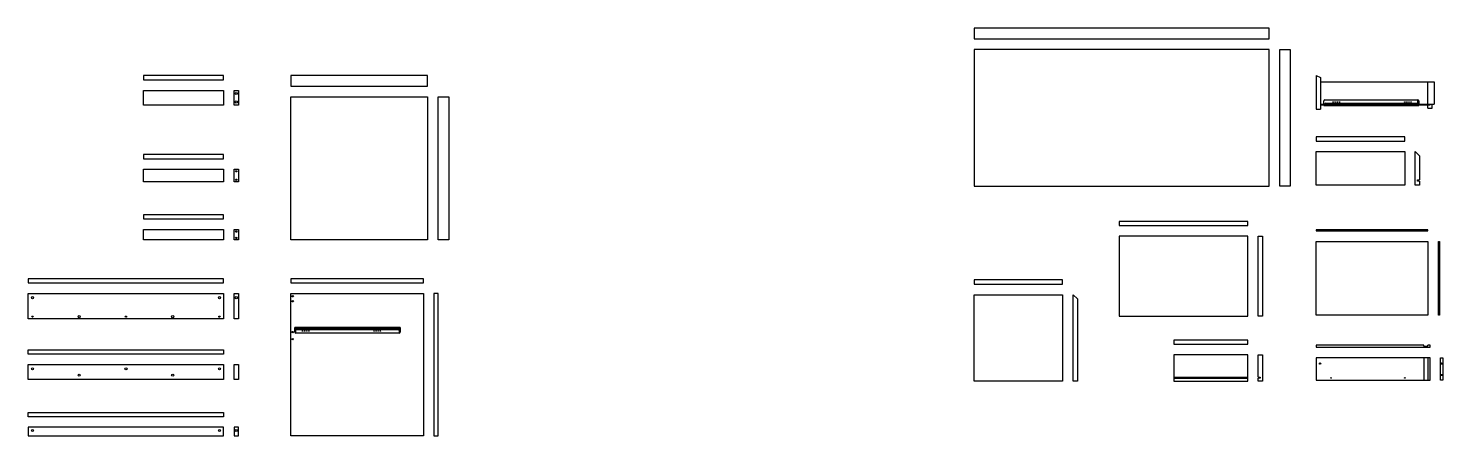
# Model space of a CAD drawing. Header units: inches. Extents: x -88 to 1416, y 266 to 857.
# Drawn here: x 744 to 1416, y 429 to 622 of the extents above; entities that cross this region are included whole.
import ezdxf

# ---------------------------------------------------------------- set-up
doc = ezdxf.new("R2010")
doc.units = ezdxf.units.IN
doc.header["$MEASUREMENT"] = 0

msp = doc.modelspace()

# ---------------------------------------------------------------- linework, layer by layer
for p, q in [((1355.52, 599.66), (1357.52, 598.66)), ((1357.52, 598.66), (1357.52, 583.66)), ((1357.52, 596.66), (1411.52, 596.66)), ((1408.52, 586.06), (1408.52, 596.66)), ((1411.52, 596.66), (1411.52, 586.06)), ((1357.52, 586.06), (1359.12, 586.06)), ((1357.52, 585.66), (1359.12, 585.66)), ((1359.12, 585.36), (1359.12, 587.56)), ((1360.12, 586.46), (1359.12, 585.66)), ((1359.12, 585.36), (1404.12, 585.36)), ((1359.62, 588.06), (1403.62, 588.06)), ((1359.62, 586.06), (1403.62, 586.06)), ((1360.12, 586.46), (1403.62, 586.46)), ((1404.12, 587.56), (1403.62, 587.56)), ((1403.62, 587.56), (1403.62, 585.36)), ((1404.12, 587.56), (1404.12, 585.36)), ((1404.12, 586.06), (1411.52, 586.06)), ((1404.12, 585.66), (1409.52, 585.66)), ((1408.52, 584.18), (1408.52, 585.66)), ((1408.52, 584.18), (1410.52, 584.18)), ((1409.52, 585.66), (1409.52, 586.06)), ((1410.52, 584.18), (1410.52, 586.06)), ((1355.52, 583.66), (1357.52, 583.66)), ((1403.52, 549.55), (1403.52, 550.05)), ((1403.52, 550.05), (1404.52, 550.05)), ((1404.52, 549.55), (1403.52, 549.55)), ((870.81, 477.89), (870.81, 480.09)), ((920.81, 480.09), (870.81, 480.09)), ((870.81, 477.89), (871.31, 477.89)), ((871.31, 477.89), (871.31, 480.09)), ((920.31, 479.39), (871.31, 479.39)), ((919.81, 478.99), (871.31, 478.99)), ((920.31, 477.39), (871.31, 477.39)), ((919.81, 478.99), (920.81, 479.79)), ((920.31, 479.39), (920.31, 477.89)), ((920.31, 477.89), (920.81, 477.89)), ((920.81, 480.09), (920.81, 477.89)), ((1406.52, 471.21), (1406.52, 471.71)), ((1406.52, 471.21), (1408.52, 471.21)), ((1408.52, 471.21), (1408.52, 471.71)), ((1406.52, 465.71), (1406.52, 455.11)), ((1408.52, 465.71), (1408.52, 455.11)), ((1287.96, 456.49), (1322.96, 456.49)), ((1327.96, 456.49), (1328.96, 456.49)), ((1328.96, 456.49), (1328.96, 455.99)), ((1287.96, 455.99), (1322.96, 455.99)), ((1328.96, 455.99), (1327.96, 455.99))]:
    msp.add_line(p, q)
for points in [[(1193.16, 617.05), (1333.16, 617.05), (1333.16, 622.05), (1193.16, 622.05)], [(1338.16, 612.05), (1343.16, 612.05), (1343.16, 547.05), (1338.16, 547.05)], [(798.99, 597.57), (836.99, 597.57), (836.99, 599.57), (798.99, 599.57)], [(868.81, 594.57), (933.81, 594.57), (933.81, 599.57), (868.81, 599.57)], [(798.99, 592.57), (836.99, 592.57), (836.99, 585.57), (798.99, 585.57)], [(841.99, 592.57), (843.99, 592.57), (843.99, 585.57), (841.99, 585.57)], [(868.81, 589.57), (933.81, 589.57), (933.81, 521.57), (868.81, 521.57)], [(938.81, 589.57), (943.81, 589.57), (943.81, 521.57), (938.81, 521.57)], [(1355.52, 568.55), (1397.52, 568.55), (1397.52, 570.55), (1355.52, 570.55)], [(798.99, 560.16), (836.99, 560.16), (836.99, 562.16), (798.99, 562.16)], [(1355.52, 563.55), (1397.52, 563.55), (1397.52, 547.55), (1355.52, 547.55)], [(798.99, 555.16), (836.99, 555.16), (836.99, 549.16), (798.99, 549.16)], [(841.99, 555.16), (843.99, 555.16), (843.99, 549.16), (841.99, 549.16)], [(798.99, 531.57), (836.99, 531.57), (836.99, 533.57), (798.99, 533.57)], [(1261.96, 528.39), (1322.96, 528.39), (1322.96, 530.39), (1261.96, 530.39)], [(798.99, 526.57), (836.99, 526.57), (836.99, 521.57), (798.99, 521.57)], [(841.99, 526.57), (843.99, 526.57), (843.99, 521.57), (841.99, 521.57)], [(1355.52, 525.89), (1408.52, 525.89), (1408.52, 526.39), (1355.52, 526.39)], [(1322.96, 523.39), (1261.96, 523.39), (1261.96, 485.39), (1322.96, 485.39)], [(1327.96, 523.39), (1329.96, 523.39), (1329.96, 485.39), (1327.96, 485.39)], [(1408.52, 520.89), (1408.52, 485.89), (1355.52, 485.89), (1355.52, 520.89)], [(1413.52, 520.89), (1414.02, 520.89), (1414.02, 485.89), (1413.52, 485.89)], [(744.29, 501.19), (836.99, 501.19), (836.99, 503.19), (744.29, 503.19)], [(868.81, 501.19), (931.81, 501.19), (931.81, 503.19), (868.81, 503.19)], [(1193.16, 500.61), (1235.16, 500.61), (1235.16, 502.61), (1193.16, 502.61)], [(744.29, 496.19), (836.99, 496.19), (836.99, 484.19), (744.29, 484.19)], [(841.99, 496.19), (843.99, 496.19), (843.99, 484.19), (841.99, 484.19)], [(868.81, 496.19), (931.81, 496.19), (931.81, 428.69), (868.81, 428.69)], [(936.81, 428.69), (938.81, 428.69), (938.81, 496.19), (936.81, 496.19)], [(1193.16, 495.61), (1235.16, 495.61), (1235.16, 454.61), (1193.16, 454.61)], [(1240.16, 495.61), (1242.16, 493.61), (1242.16, 454.61), (1240.16, 454.61)], [(1287.96, 472.09), (1322.96, 472.09), (1322.96, 474.09), (1287.96, 474.09)], [(836.99, 467.44), (744.29, 467.44), (744.29, 469.44), (836.99, 469.44)], [(1287.96, 454.61), (1322.96, 454.61), (1322.96, 467.09), (1287.96, 467.09)], [(1355.52, 455.11), (1409.52, 455.11), (1409.52, 465.71), (1355.52, 465.71)], [(1414.52, 465.71), (1415.52, 465.71), (1415.52, 455.11), (1414.52, 455.11)], [(744.29, 462.44), (836.99, 462.44), (836.99, 455.44), (744.29, 455.44)], [(841.99, 462.44), (843.99, 462.44), (843.99, 455.44), (841.99, 455.44)], [(836.99, 437.69), (744.29, 437.69), (744.29, 439.69), (836.99, 439.69)], [(836.99, 432.69), (744.29, 432.69), (744.29, 428.69), (836.99, 428.69)], [(841.99, 428.69), (843.99, 428.69), (843.99, 432.69), (841.99, 432.69)]]:
    msp.add_lwpolyline(points, close=True)
for points in [[(1193.16, 547.05), (1333.16, 547.05), (1333.16, 612.05), (1193.16, 612.05), (1193.16, 547.05)], [(1355.52, 599.66), (1355.52, 583.66)], [(1404.52, 549.55), (1404.52, 547.55), (1402.52, 547.55), (1402.52, 563.55), (1404.52, 561.55), (1404.52, 550.05)], [(1406.52, 471.71), (1355.52, 471.71), (1355.52, 470.71), (1409.52, 470.71), (1409.52, 471.71), (1408.52, 471.71)], [(1327.96, 456.49), (1327.96, 467.09), (1329.96, 467.09), (1329.96, 454.61), (1327.96, 454.61), (1327.96, 455.99)]]:
    msp.add_lwpolyline(points)
for centre, radius in [((842.99, 591.07), 0.5), ((842.99, 587.07), 0.5), ((1363.52, 587.06), 0.15), ((1364.52, 587.06), 0.15), ((1365.52, 587.06), 0.15), ((1366.52, 587.06), 0.15), ((1397.52, 587.06), 0.15), ((1398.52, 587.06), 0.15), ((1399.52, 587.06), 0.15), ((1400.52, 587.06), 0.15), ((1402.57, 585.91), 0.15), ((842.99, 554.16), 0.3), ((842.99, 550.16), 0.3), ((842.99, 525.57), 0.3), ((842.99, 522.57), 0.3), ((746.29, 494.19), 0.5), ((834.99, 494.19), 0.5), ((842.99, 494.19), 0.5), ((869.81, 494.86), 0.325), ((869.81, 492.51), 0.325), ((746.29, 485.19), 0.3), ((768.46, 485.19), 0.5), ((790.64, 485.19), 0.3), ((812.81, 485.19), 0.5), ((834.99, 485.19), 0.3), ((869.81, 477.86), 0.325), ((872.35, 479.54), 0.15), ((874.4, 478.39), 0.15), ((875.4, 478.39), 0.15), ((876.4, 478.39), 0.15), ((877.4, 478.39), 0.15), ((908.4, 478.39), 0.15), ((909.4, 478.39), 0.15), ((910.4, 478.39), 0.15), ((911.4, 478.39), 0.15), ((869.81, 474.51), 0.325), ((1357.35, 462.91), 0.325), ((1415.02, 462.91), 0.325), ((746.29, 460.44), 0.5), ((768.46, 457.44), 0.5), ((790.64, 460.44), 0.5), ((812.81, 457.44), 0.5), ((834.99, 460.44), 0.5), ((1415.02, 457.51), 0.25), ((1362.52, 456.11), 0.15), ((1397.52, 456.11), 0.15), ((746.29, 431.19), 0.5), ((834.99, 431.19), 0.5), ((842.99, 431.19), 0.5)]:
    msp.add_circle(centre, radius)
for centre, radius, start, end in [((1359.62, 587.56), 0.5, 90, 180), ((1402.57, 585.91), 0.55, 164.17338, 15.82662), ((1402.57, 585.91), 0.506, 162.75477, 17.24523), ((1403.62, 587.56), 0.5, 360, 90), ((871.31, 477.89), 0.5, 180, 270), ((872.35, 479.54), 0.55, 344.17338, 195.82662), ((872.35, 479.54), 0.506, 342.75477, 197.24523), ((920.31, 477.89), 0.5, 270, 0)]:
    msp.add_arc(centre, radius, start, end)

doc.saveas('drawing.dxf')
